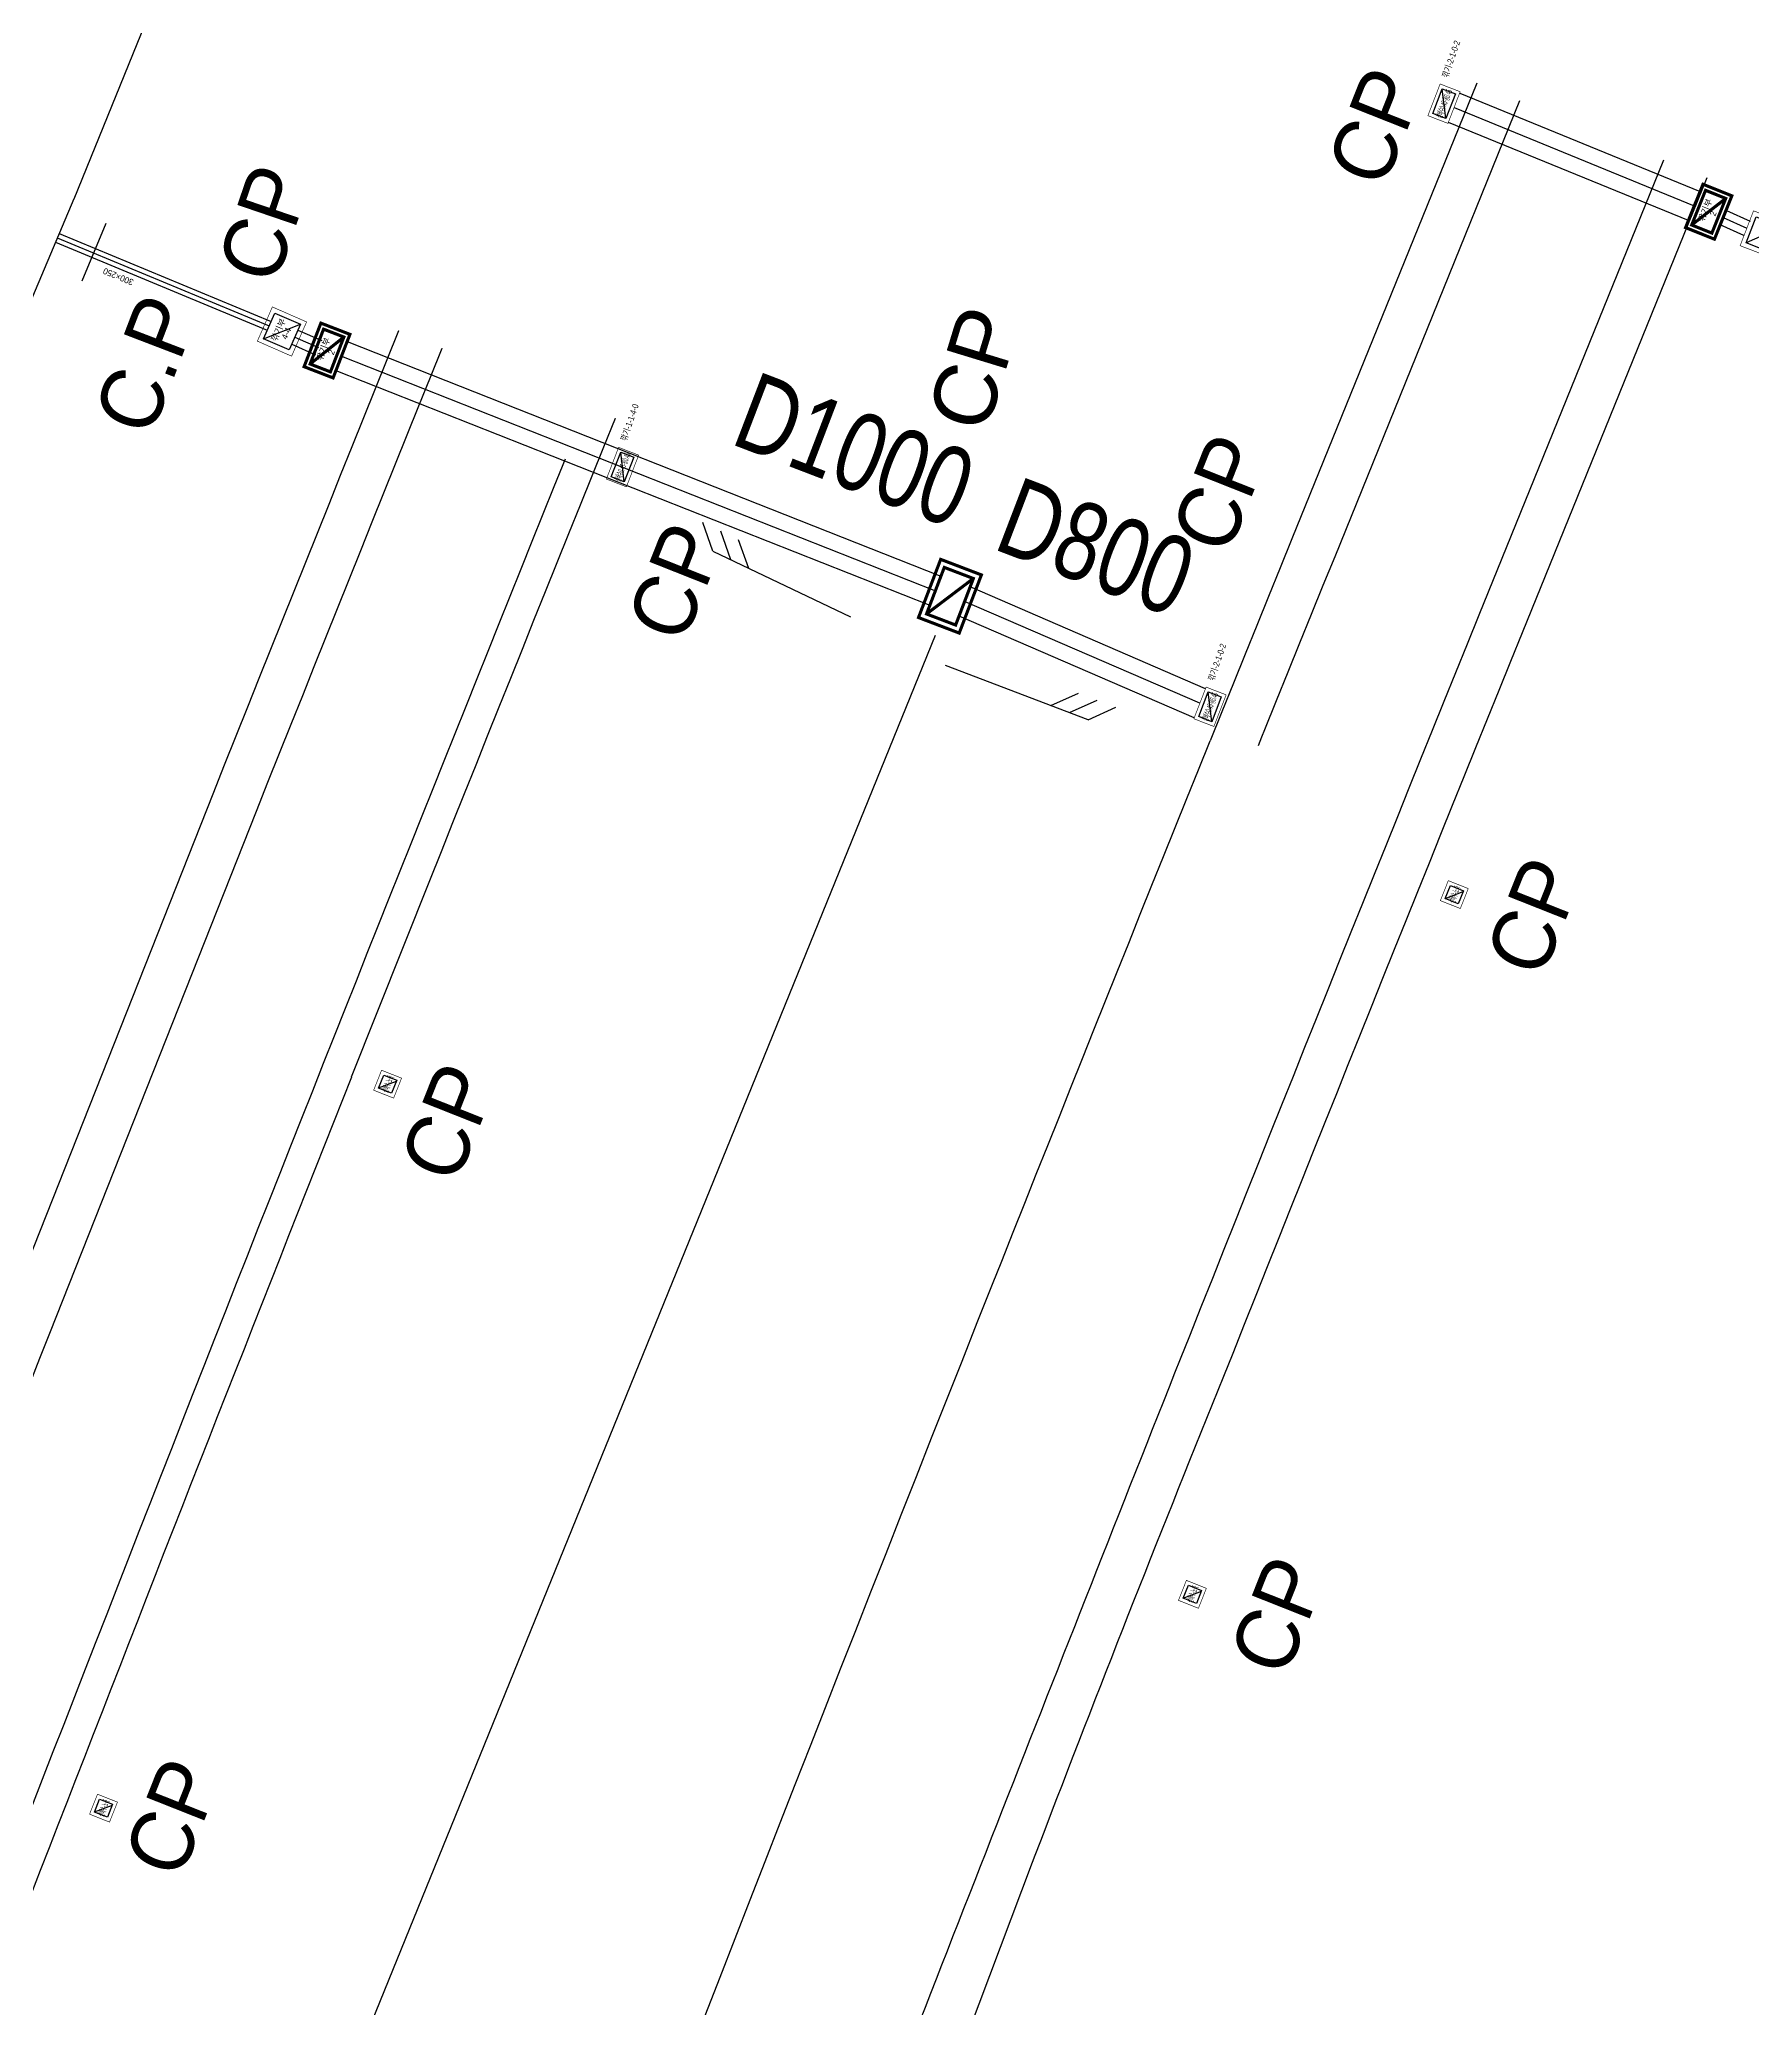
# Model space of a CAD drawing. Header units: millimetres. Extents: x 219390 to 221240, y 444648 to 450301.
# Drawn here: x 220057.8 to 220112.9, y 447843.4 to 447906.6 of the extents above; entities that cross this region are included whole.
import ezdxf
from ezdxf.enums import TextEntityAlignment as Align

# ---------------------------------------------------------------- set-up
doc = ezdxf.new("R2010")
doc.units = ezdxf.units.MM
doc.linetypes.add('HIDDEN', pattern=[9.524999999999999, 6.35, -3.175])
for name, color, linetype in [('[도면]U형 V형 측구', 4, 'Continuous'), ('[도면]노면측구', 5, 'Continuous'), ('[도면]배수구조물도수로+방수거+집수거', 30, 'Continuous'), ('[도면]선배수집수정', 4, 'Continuous'), ('[도면]소단측구', 5, 'Continuous'), ('[도면]연속배수시설', 152, 'Continuous'), ('[도면]제작집수정', 30, 'Continuous'), ('[도면]종배수관', 30, 'Continuous'), ('[도면]집수정(깎기+쌓기)', 30, 'Continuous')]:
    doc.layers.add(name, color=color, linetype=linetype)
doc.layers.add('[도면]배수구조물 텍스트숨김', color=30, linetype='Continuous', plot=False)
doc.styles.add('GTXT', font='Dotum.TTF')
doc.styles.add('Han_Romanstyle', font='Dotum.TTF')
doc.styles.get("Standard").update_dxf_attribs({"font": 'arial.ttf'})
doc.styles.add('돋움', font='Dotum.TTF')
doc.linetypes.add('E-WFLOW04', pattern='A,1.5,[32,kscals.shx,S=0.1,R=0,X=0,Y=0],0', length=1.5)
doc.linetypes.add('H-DICHD022', pattern='A,0.9,[32,kosdic.shx,S=0.1,R=0,X=0,Y=0],-0.333333,["D2-2",Standard,S=0.2,R=0,X=0,Y=-0.1],-0.816667', length=2.05)
doc.linetypes.add('H-DICHD04', pattern='A,0.9,[32,kscals.shx,S=0.1,R=0,X=0,Y=0],-0.333333,["D4",Standard,S=0.2,R=0,X=0,Y=-0.1],-0.416667', length=1.65)
doc.linetypes.add('H-DICHL02-2O', pattern='A,0.5,[32,kosdic.shx,S=0.1,R=0,X=0,Y=0],-0.35,["L2-2/O",Standard,S=0.2,R=0,X=0,Y=-0.1],-0.9541609822646658', length=1)
doc.linetypes.add('H-DICHL022', pattern='A,0.9,[32,kosdic.shx,S=0.1,R=0,X=0,Y=0],-0.333333,["L2-2",Standard,S=0.2,R=0,X=0,Y=-0.1],-0.816667', length=2.05)
doc.linetypes.add('H-DICHL023', pattern='A,0.9,[32,kosdic.shx,S=0.1,R=0,X=0,Y=0],-0.333333,["L2-3",Standard,S=0.2,R=0,X=0,Y=-0.1],-0.816667', length=2.05)
doc.linetypes.add('H-DICHL05', pattern='A,0.9,[32,kscals.shx,S=0.1,R=0,X=0,Y=0],-0.333333,["L5",Standard,S=0.2,R=0,X=0,Y=-0.1],-0.416667', length=1.65)
doc.linetypes.add('H-DICHL05R', pattern='A,0.9,[32,kscals.shx,S=0.1,R=360,X=0,Y=0],-0.666667,["L5",Standard,S=0.2,R=180,X=0,Y=0.1],-0.083333', length=1.65)
doc.linetypes.add('H-DICHO023R', pattern='A,0.5,[32,kosdic.shx,S=0.1,R=0,X=0,Y=0],-1.306667,["L2-3/O",Standard,S=0.2,R=180,X=0,Y=0.1],-0.083333', length=1.89)
doc.linetypes.add('H-DICHS01', pattern='A,0.9,[32,kosdic.shx,S=0.1,R=0,X=0,Y=0],-0.35,["S1",Standard,S=0.2,R=0,X=0,Y=-0.1],-0.4417462482946794', length=1)
doc.linetypes.add('H-DICHV01R', pattern='A,0.9,[32,kscals.shx,S=0.1,R=0,X=0,Y=0],-0.666667,["V1",Standard,S=0.2,R=180,X=0,Y=0.1],-0.083333', length=1.65)

# ---------------------------------------------------------------- blocks, each defined once
blk = doc.blocks.new('A$C31C57068')
at = {"layer": '[도면]소단측구', "color": 4, "ltscale": 8}
blk.add_line((-0.6612789927166887, -0.1596468335483223), (0.8132873749127612, 0.2544757035793737), dxfattribs=at)
at = {"layer": '[도면]소단측구', "color": 4, "ltscale": 8, "flags": 128}
for points in [[(-0.4687284234387334, -0.1055702372104861), (-0.7347270906029735, 0.04378026985796168)], [(-0.2761778541898821, -0.05149364081444219), (-0.5421765213541221, 0.09785686625400558)], [(-0.6612789927166887, -0.1596468335483223), (-0.9272776598809287, -0.01029632647987455)]]:
    blk.add_lwpolyline(points, dxfattribs=at)
at = {"layer": '[도면]소단측구', "color": 4, "ltscale": 8}
blk.add_solid([(0.8132873749127612, 0.2544757035793737), (0.120105325547047, 0.05979995669331403), (0.07143638879060747, 0.2330954690696672), (0.8132873749127612, 0.2544757035793737)], dxfattribs=at)
blk = doc.blocks.new('A$C4A554AB3')
at = {"layer": '[도면]선배수집수정', "color": 0, "const_width": 0.02}
blk.add_lwpolyline([(0.00562103044510065, 0.006293829333278211), (0.00562103050694629, 0.696293829332878), (0.6956210306136391, 0.6962938294079113), (0.6956210304451552, 0.006293829333278211)], close=True, dxfattribs=at)
at = {"layer": '[도면]선배수집수정', "color": 0}
blk.add_lwpolyline([(0.1256210304636362, 0.1262938293331691), (0.1256210304881925, 0.5762938293402631), (0.5756210305632713, 0.5762938294002897), (0.5756210304957413, 0.1262938293331691)], close=True, dxfattribs=at)

msp = doc.modelspace()

# ---------------------------------------------------------------- linework, layer by layer
at = {"layer": '[도면]U형 V형 측구', "color": 4, "const_width": 0.01999999999999999}
msp.add_lwpolyline([(220112.9040812384, 447901.1072493676), (220114.0243915145, 447900.6772436877), (220113.5943858343, 447899.5569334112), (220112.4740755581, 447899.9869390913)], close=True, dxfattribs=at)
at = {"layer": '[도면]U형 V형 측구', "color": 4}
msp.add_lwpolyline([(220112.9903693127, 447900.9134598732), (220113.83060202, 447900.5909556131), (220113.5080977599, 447899.7507229058), (220112.6678650527, 447900.0732271658)], close=True, dxfattribs=at)
msp.add_lwpolyline([(220113.8306020199, 447900.5909556131), (220112.6678650526, 447900.0732271658)], dxfattribs=at)
at = {"layer": '[도면]U형 V형 측구', "color": 4, "linetype": 'H-DICHV01R', "ltscale": 10, "flags": 128}
msp.add_lwpolyline([(220086.6105409631, 447887.4673519752), (220067.5697350105, 447840.6334951542)], dxfattribs=at)
at = {"layer": '[도면]노면측구', "color": 4, "linetype": 'H-DICHO023R', "ltscale": 10, "flags": 128}
msp.add_lwpolyline([(220104.0099221334, 447905.2119145357), (220098.0681620951, 447890.5693093272), (220097.6924289205, 447889.6426672458), (220097.3169414844, 447888.7159258844), (220096.9417007397, 447887.789084933), (220096.5667076399, 447886.8621440824), (220096.1919631385, 447885.9351030238), (220095.8174681896, 447885.0079614496), (220095.4432237473, 447884.0807190525)], dxfattribs=at)
at = {"layer": '[도면]노면측구', "color": 4, "linetype": 'H-DICHL022', "ltscale": 10, "flags": 128}
msp.add_lwpolyline([(220084.7609770187, 447834.6082598176, -0.01029267507241374), (220095.8904725248, 447863.6767797616), (220096.1850301524, 447864.4178624048), (220096.5538375188, 447865.345048651), (220096.922825133, 447866.2719103658), (220097.2920817622, 447867.198673578), (220097.6616065553, 447868.1253388351), (220098.0313985597, 447869.0519064282), (220098.4014568235, 447869.9783766509), (220098.7717803947, 447870.9047497974), (220099.1423683217, 447871.8310261613), (220099.5132196535, 447872.757206039), (220099.8843334387, 447873.6832897261), (220100.2557087268, 447874.6092775202), (220100.6273445669, 447875.5351697178), (220100.9992400095, 447876.46096662), (220101.3713941037, 447877.3866685233), (220101.7438059006, 447878.3122757299), (220102.1164744502, 447879.2377885394), (220102.4893988035, 447880.1632072541), (220102.8625780118, 447881.088532177), (220103.2360111262, 447882.0137636109), (220103.6096971982, 447882.938901859), (220103.9836352801, 447883.8639472277), (220104.3578244235, 447884.788900021), (220104.7322636813, 447885.7137605465), (220105.1069521058, 447886.6385291106), (220105.4818887499, 447887.5632060207), (220111.4127394656, 447902.1789157354)], format="xyb", dxfattribs=at)
at = {"layer": '[도면]노면측구', "color": 6, "linetype": 'H-DICHL02-2O', "ltscale": 10, "flags": 128}
msp.add_lwpolyline([(220053.4926105856, 447857.3269449159), (220063.4111808062, 447882.3774978799), (220063.782504459, 447883.3079366425), (220064.1542478717, 447884.238659333), (220064.5262516626, 447885.1692690031), (220064.8985150666, 447886.0997664516), (220065.2710371201, 447887.0301519796), (220065.6438168585, 447887.9604258865), (220066.0168533191, 447888.8905884755), (220066.3901455383, 447889.8206400481), (220066.7636925536, 447890.750580908), (220067.1374934019, 447891.6804113584), (220067.5115471216, 447892.6101317051), (220067.8858527504, 447893.5397422531), (220068.2604093268, 447894.4692433088), (220068.6352158897, 447895.3986351797), (220069.0102714777, 447896.3279181726), (220069.3855751306, 447897.257092597), (220069.3859684056, 447897.2580655108)], dxfattribs=at)
at = {"layer": '[도면]노면측구', "color": 4, "linetype": 'H-DICHL023', "ltscale": 8, "flags": 128}
for points in [[(220067.8603211013, 447873.287336055), (220070.3775923245, 447879.599169145), (220070.7482756539, 447880.5280028914), (220071.1192288251, 447881.456746265), (220071.4904447864, 447882.385384283), (220071.8619225885, 447883.3139172662), (220072.2336612735, 447884.2423455126), (220072.6056598834, 447885.1706693206), (220072.9779174606, 447886.0988889899), (220073.350433048, 447887.0270048209), (220073.7232056886, 447887.9550171143), (220074.0962344255, 447888.8829261723), (220074.4695183026, 447889.8107322973), (220074.8430563635, 447890.7384357927), (220075.2168476527, 447891.6660369628), (220075.5908912144, 447892.5935361123), (220075.9651860934, 447893.520933547), (220076.3397313349, 447894.4482295734), (220076.3397464562, 447894.4482669817)], [(220088.4558346585, 447866.6307871803), (220088.750746658, 447867.3727615444), (220089.1203217427, 447868.3018785762), (220089.490161307, 447869.2308812086), (220089.8602676381, 447870.1597779032), (220090.2306397822, 447871.0885689672), (220090.6012767803, 447872.0172546951), (220090.9721776741, 447872.9458353822), (220091.3433415052, 447873.8743113248), (220091.7147673158, 447874.8026828199), (220092.0864541481, 447875.7309501651), (220092.4584010447, 447876.6591136592), (220092.8306070487, 447877.5871736013), (220093.2030712032, 447878.5151302915), (220093.5757925517, 447879.4429840312), (220093.948770138, 447880.3707351215), (220094.3220030061, 447881.2983838653), (220094.6954902006, 447882.2259305654), (220095.069230766, 447883.1533755262), (220095.4432237473, 447884.0807190525)]]:
    msp.add_lwpolyline(points, dxfattribs=at)
at = {"layer": '[도면]노면측구', "color": 4, "linetype": 'H-DICHD022', "ltscale": 10, "flags": 128}
msp.add_lwpolyline([(220032.2914743041, 447779.7210424547, -0.007149669665671688), (220067.8658968327, 447873.2851266394, -0.007149669665671688)], format="xyb", dxfattribs=at)
at = {"layer": '[도면]노면측구', "color": 4, "linetype": 'H-DICHD04', "ltscale": 10, "flags": 128}
msp.add_lwpolyline([(220058.0320375909, 447787.2228148251, -0.006162849246677612), (220088.4558474671, 447866.6308194112)], format="xyb", dxfattribs=at)
at = {"layer": '[도면]배수구조물도수로+방수거+집수거', "color": 4}
for points in [[(220059.9631167327, 447900.696942293), (220059.194934397, 447898.8503519489)], [(220058.3486807067, 447900.1033404971), (220065.1541716628, 447897.2722534853)], [(220058.4070959655, 447900.2415013138), (220065.2143987267, 447897.4096605905)], [(220058.4655112243, 447900.3796621304), (220065.2746197448, 447897.5470702105)]]:
    msp.add_lwpolyline(points, dxfattribs=at)
at = {"layer": '[도면]선배수집수정', "color": 4}
for points in [[(220102.997183999, 447879.0219506721), (220103.5796281707, 447879.242513998)], [(220068.7263938497, 447872.9322000239), (220069.3088380214, 447873.1527633498)], [(220094.5828941609, 447856.5453022004), (220095.1653383326, 447856.7658655263)], [(220059.598782723, 447849.677268149), (220060.1812268947, 447849.8978314749)]]:
    msp.add_lwpolyline(points, dxfattribs=at)
at = {"layer": '[도면]소단측구', "color": 4, "linetype": 'H-DICHL05R', "ltscale": 10, "flags": 128}
msp.add_lwpolyline([(220094.1793976254, 447907.4773102872), (220090.2589107395, 447910.8532272732), (220090.2041670271, 447911.4591022155, 0.3755775248576802), (220088.7756000247, 447912.8226957881), (220088.8117508981, 447912.8211193848), (220084.105610035, 447912.7126788378), (220081.9345202972, 447912.7186576165), (220067.5039282029, 447918.5756615584, 0.4141845514675505), (220065.5499849982, 447917.7500343873), (220058.9435161605, 447901.4775227017)], format="xyb", dxfattribs=at)
at = {"layer": '[도면]소단측구', "color": 4, "linetype": 'H-DICHL05', "ltscale": 10, "flags": 128}
msp.add_lwpolyline([(220041.525119529, 447866.6181546055), (220050.0141730655, 447880.3589748603), (220058.9548543363, 447901.5050221604)], dxfattribs=at)
at = {"layer": '[도면]연속배수시설', "color": 4, "linetype": 'H-DICHS01', "ltscale": 10, "flags": 128}
for points in [[(220096.998760428, 447883.9270269165), (220097.1118251598, 447884.2071603918), (220097.2084449002, 447884.4465491317), (220097.5827881853, 447885.373315084), (220097.9573814836, 447886.2999819524), (220098.3322238422, 447887.2265500439), (220098.7073143087, 447888.1530196671), (220099.0826519307, 447889.0793911306), (220099.4582357564, 447890.0056647441), (220105.3998469122, 447904.6479029141)], [(220094.4961899977, 447864.2299316294), (220094.7911019972, 447864.9719059935), (220095.1600535425, 447865.8994548446), (220095.5292009509, 447866.8267181154), (220095.8986168975, 447867.7538813506), (220096.2683005671, 447868.6809451914), (220096.6382510061, 447869.6079099298), (220097.0084672612, 447870.5347758597), (220097.3789483794, 447871.4615432753), (220097.7496934078, 447872.3882124714), (220098.1207013942, 447873.3147837443), (220098.491971386, 447874.2412573902), (220098.8635024316, 447875.1676337073), (220099.2352935789, 447876.0939129923), (220099.6073438771, 447877.0200955467), (220099.9796523744, 447877.9461816677), (220100.3522181204, 447878.8721716577), (220100.7250401641, 447879.7980658169), (220101.0981175555, 447880.723864448), (220101.4714493444, 447881.6495678542), (220101.8450345812, 447882.5751763389), (220102.2188723159, 447883.5006902059), (220102.5929615997, 447884.4261097617), (220102.9673014833, 447885.3514353111), (220103.3418910181, 447886.2766671617), (220103.7167292556, 447887.2018056207), (220104.0918152475, 447888.1268509958), (220110.0228148354, 447902.7429277231)]]:
    msp.add_lwpolyline(points, dxfattribs=at)
for points in [[(220022.8629504583, 447771.3065559987, -0.0006541452241736684), (220025.9844591611, 447779.9337156437), (220029.1723762736, 447791.5766192577, -0.000833616989144514), (220033.2218040274, 447802.5481501191), (220038.3623370129, 447813.470372453, -0.003939880997165097), (220058.1663000136, 447865.0563464277), (220064.8050895698, 447881.8234017686), (220065.1756588841, 447882.7519503586), (220065.5472443456, 447883.6822774285), (220065.9190905687, 447884.612492763), (220066.2911968505, 447885.5425973133), (220066.6635622285, 447886.4725913799), (220067.0361857395, 447887.4024752621), (220067.4090664217, 447888.3322492622), (220067.7822033128, 447889.2619136815), (220068.1555954513, 447890.1914688232), (220068.5292418756, 447891.1209149901), (220068.903141625, 447892.0502524876), (220069.2772937384, 447892.9794816202), (220069.6516972556, 447893.9086026939), (220070.0263512166, 447894.8376160156), (220070.401254661, 447895.7665218921), (220070.7764066298, 447896.695320632), (220070.7766486806, 447896.6959192907)], [(220031.1744617514, 447779.5757215568, -0.008685018539003126), (220074.7316250312, 447893.1350346528, -0.006454786911052478)], [(220083.1288752232, 447835.2397213992, -0.002260986796629924), (220094.4964803265, 447864.2306621959, -0.002260986796629924)]]:
    msp.add_lwpolyline(points, format="xyb", dxfattribs=at)
at = {"layer": '[도면]제작집수정', "color": 4, "linetype": 'HIDDEN', "ltscale": 0.5}
for p, q in [((220103.0175213823, 447904.0701781092), (220102.9041224671, 447905.0252386761)), ((220076.6239486503, 447892.3968114774), (220076.510549735, 447893.3518720444)), ((220095.4983740652, 447884.6974244857), (220095.3849751499, 447885.6524850526))]:
    msp.add_line(p, q, dxfattribs=at)
at = {"layer": '[도면]제작집수정', "color": 4, "const_width": 0.02, "flags": 128}
for points in [[(220102.8354379937, 447905.1804238656), (220103.4790632753, 447904.9317343065), (220103.0862058558, 447903.9149929194), (220102.4425805741, 447904.1636824788)], [(220076.4418652616, 447893.5070572339), (220077.0854905433, 447893.2583676748), (220076.6926331238, 447892.2416262877), (220076.0490078421, 447892.490315847)], [(220095.3162906765, 447885.8076702422), (220095.9599159581, 447885.558980683), (220095.5670585386, 447884.542239296), (220094.9234332569, 447884.7909288553)]]:
    msp.add_lwpolyline(points, close=True, dxfattribs=at)
at = {"layer": '[도면]제작집수정', "color": 4}
for points in [[(220103.0175213823, 447904.0701781092), (220102.5977657638, 447904.2323669522), (220102.9041224671, 447905.0252386761), (220103.3238780856, 447904.863049833)], [(220076.6239486503, 447892.3968114774), (220076.2041930318, 447892.5590003204), (220076.510549735, 447893.3518720444), (220076.9303053536, 447893.1896832013)], [(220095.4983740652, 447884.6974244857), (220095.0786184467, 447884.8596133287), (220095.3849751499, 447885.6524850526), (220095.8047307685, 447885.4902962095)]]:
    msp.add_lwpolyline(points, close=True, dxfattribs=at)
at = {"layer": '[도면]제작집수정', "color": 4, "const_width": 0.1}
for points in [[(220111.649510855, 447900.1956406982), (220110.7212991059, 447900.567693045), (220111.2793776262, 447901.9600106687), (220112.2075893753, 447901.5879583217)], [(220111.5660869448, 447900.3906803125), (220110.9163387203, 447900.6511169553), (220111.3628015365, 447901.7649710542), (220112.0125497609, 447901.5045344115)]]:
    msp.add_lwpolyline(points, close=True, dxfattribs=at)
msp.add_lwpolyline([(220110.9163387203, 447900.6511169553), (220112.0125497609, 447901.5045344115)], dxfattribs=at)
at = {"layer": '[도면]종배수관', "color": 4}
for points in [[(220103.2826345655, 447904.423363613), (220111.0003383661, 447901.2638518569)], [(220103.4686657658, 447904.8874820289), (220111.1944358321, 447901.724668065)], [(220103.0966033653, 447903.959245197), (220110.8062409, 447900.8030356487)], [(220111.8253449413, 447900.6640964313), (220112.5858732245, 447900.3193911508)], [(220111.9285501151, 447900.89179951), (220112.6890783982, 447900.5470942294)], [(220112.0317552889, 447901.1195025889), (220112.7922835722, 447900.7747973083)], [(220067.7195181409, 447896.9055418295), (220086.7980023956, 447889.3721741824)], [(220067.5393034455, 447896.4391340947), (220086.6198609509, 447888.9049477998)], [(220067.3590887502, 447895.9727263599), (220086.4417195063, 447888.4377214172)], [(220095.2951675133, 447885.7530020772), (220087.7355277133, 447889.0241456652)], [(220094.9347445083, 447884.8202031334), (220087.3792628522, 447888.0897401838)], [(220095.1149560111, 447885.2866026061), (220087.5573952841, 447888.556942928)]]:
    msp.add_lwpolyline(points, dxfattribs=at)
at = {"layer": '[도면]집수정(깎기+쌓기)', "color": 4}
for points, const_width in [([(220065.9351495504, 447896.4384081272), (220064.8360673471, 447896.9200909172), (220065.3177501375, 447898.0191731207), (220066.4168323407, 447897.5374903305)], 0.02), ([(220067.2689887072, 447895.7395413974), (220066.336198444, 447896.0999610483), (220066.8768279207, 447897.4991464432), (220067.8096181839, 447897.1387267919)], 0.1), ([(220067.1831331155, 447895.9335228843), (220066.5301799312, 447896.1858166401), (220066.9626835125, 447897.305164956), (220067.6156366967, 447897.0528712003)], 0.1), ([(220087.3848680348, 447887.5430505347), (220086.0767253822, 447888.0418118003), (220086.7892414761, 447889.9105870184), (220088.0973841287, 447889.4118257526)], 0.1), ([(220087.2692421225, 447887.8011796657), (220086.3348545134, 447888.1574377126), (220086.9048673885, 447889.6524578871), (220087.8392549975, 447889.2961998403)], 0.1)]:
    msp.add_lwpolyline(points, close=True, dxfattribs=dict(at, const_width=const_width))
msp.add_lwpolyline([(220065.8579746239, 447896.6360037512), (220065.0336629714, 447896.9972658439), (220065.3949250641, 447897.8215774965), (220066.2192367165, 447897.4603154039)], close=True, dxfattribs=at)
for points in [[(220065.0336629715, 447896.9972658438), (220066.2192367166, 447897.4603154039)], [(220066.0387103793, 447897.0483984978), (220066.8034884124, 447896.7132275564)], [(220066.1390609606, 447897.277373957), (220066.9038389938, 447896.9422030155)], [(220065.938359798, 447896.8194230389), (220066.7031378312, 447896.4842520975)]]:
    msp.add_lwpolyline(points, dxfattribs=at)
at = {"layer": '[도면]집수정(깎기+쌓기)', "color": 4, "const_width": 0.1}
for points in [[(220066.5301799312, 447896.1858166401), (220067.6156366967, 447897.0528712003)], [(220086.3348545134, 447888.1574377125), (220087.8392549976, 447889.2961998403)]]:
    msp.add_lwpolyline(points, dxfattribs=at)

# ---------------------------------------------------------------- block references
at = {"layer": '[도면]선배수집수정', "color": 4, "rotation": 68.36533326365223}
for p in [(220103.4883934712, 447878.6872676997), (220069.2176033219, 447872.5975170515), (220095.0741036331, 447856.210619228), (220060.0899921952, 447849.3425851767)]:
    msp.add_blockref('A$C4A554AB3', p, dxfattribs=at)
at = {"layer": '[도면]소단측구', "color": 4, "linetype": 'E-WFLOW04', "ltscale": 9, "zscale": 3.199999999916525}
for p, xscale, yscale, rotation in [((220081.3988223327, 447889.1643879649), 3.199999999916525, 3.199999999916525, 318.8346533951529), ((220089.4605756106, 447885.457622827), -3.199999999916525, 3.199999999916524, 354.9132546413346)]:
    msp.add_blockref('A$C31C57068', p, dxfattribs=dict(at, xscale=xscale, yscale=yscale, rotation=rotation))

# ---------------------------------------------------------------- texts
at = {"layer": '[도면]배수구조물 텍스트숨김', "color": 4, "style": '돋움', "width": 0.8}
for s, p in [('D1000', (220083.583719515, 447892.2640778621, 222)), ('D800', (220091.3439455663, 447889.1478379631, 400))]:
    msp.add_text(s, height=2.5, rotation=339.0512141253142, dxfattribs=at).set_placement(p, align=Align.CENTER)
at = {"layer": '[도면]배수구조물도수로+방수거+집수거', "color": 4, "style": '돋움'}
msp.add_text('300×250', height=0.2, rotation=157.4126695639657, dxfattribs=at).set_placement((220060.366707316, 447898.9926201514), align=Align.MIDDLE_CENTER)
at = {"layer": '[도면]선배수집수정', "color": 4, "ltscale": 20, "style": 'Han_Romanstyle'}
for p in [(220102.2368523211, 447903.2298919826, -164), (220097.2385480688, 447891.4509637366, -170)]:
    msp.add_text('CP', height=2, rotation=68.38293005825196, dxfattribs=at).set_placement(p, align=Align.BOTTOM_CENTER)
for rotation, p in [(71.17071168326868, (220065.4076150706, 447898.6593785782)), (68.38293005825196, (220078.5198335003, 447887.1371638382)), (68.38293005825196, (220106.1025532544, 447876.3906752914)), (68.38293005825196, (220071.2200586331, 447869.7807155409)), (68.38293005825196, (220097.8709780895, 447853.9361590974)), (68.38293005825196, (220062.3565829765, 447847.4489038134))]:
    msp.add_text('CP', height=2, rotation=rotation, dxfattribs=at).set_placement(p)
at = {"layer": '[도면]선배수집수정', "color": 4, "linetype": 'ByBlock', "style": '돋움', "width": 0.4}
for p in [(220103.2955572346, 447879.1503899828), (220069.0247670853, 447873.0606393345), (220094.8812673965, 447856.6737415111), (220059.8971559585, 447849.8057074597)]:
    msp.add_text('선배수-노측', height=0.2, rotation=68.36533326388044, dxfattribs=at).set_placement(p, align=Align.MIDDLE_CENTER)
at = {"layer": '[도면]제작집수정', "color": 4, "linetype": 'ByBlock', "style": '돋움'}
for s, height, rotation, width, p in [('깎기-2-1-0-2', 0.2000000000000001, 70.96654984274409, 0.8, (220103.1893732219, 447905.9814284065)), ('선배수0.45-횡0.45', 0.2, 68.87402954059112, 0.4, (220102.9590500029, 447904.5483930431)), ('깎기-1-1-4-0', 0.2000000000000001, 70.96654984274409, 0.8, (220076.7958004898, 447894.3080617748)), ('선배수0.45-횡0.45', 0.2, 68.87402954059112, 0.4, (220076.5654772709, 447892.8750264114)), ('깎기-2-1-0-2', 0.2000000000000001, 70.96654984274409, 0.8, (220095.6702259047, 447886.608674783)), ('선배수0.45-횡0.45', 0.2, 68.87402954059112, 0.4, (220095.4399026857, 447885.1756394196))]:
    msp.add_text(s, height=height, rotation=rotation, dxfattribs=dict(at, width=width)).set_placement(p, align=Align.MIDDLE_CENTER)
for s, p in [('깎기부', (220111.3469034334, 447901.1249392146)), ('2', (220111.6056626338, 447901.0212215361))]:
    msp.add_text(s, height=0.2, rotation=68.1577533716631, dxfattribs=at).set_placement(p, align=Align.MIDDLE_CENTER)
at = {"layer": '[도면]제작집수정', "color": 4}
msp.add_text('CP', height=2, rotation=73.03385925292969, dxfattribs=at).set_placement((220089.3832171357, 447895.5725305233, -168), align=Align.BOTTOM_CENTER)
at = {"layer": '[도면]집수정(깎기+쌓기)', "color": 4, "ltscale": 10, "style": 'GTXT'}
msp.add_text('C.P', height=2, rotation=69.04301527443758, dxfattribs=at).set_placement((220061.2493510018, 447896.1769576959, 102), align=Align.MIDDLE_CENTER)
at = {"layer": '[도면]집수정(깎기+쌓기)', "color": 4, "linetype": 'ByBlock', "style": '돋움'}
for s, rotation, p in [('깎기부', 66.33412609897785, (220065.510467859, 447897.2796207856)), ('4-4', 66.33412609897785, (220065.7657954037, 447897.1677211627)), ('깎기부', 68.8740295345184, (220066.9547877229, 447896.6649843861)), ('2', 68.8740295345184, (220067.2148232836, 447896.5645095744))]:
    msp.add_text(s, height=0.2, rotation=rotation, dxfattribs=at).set_placement(p, align=Align.MIDDLE_CENTER)

doc.saveas('drawing.dxf')
